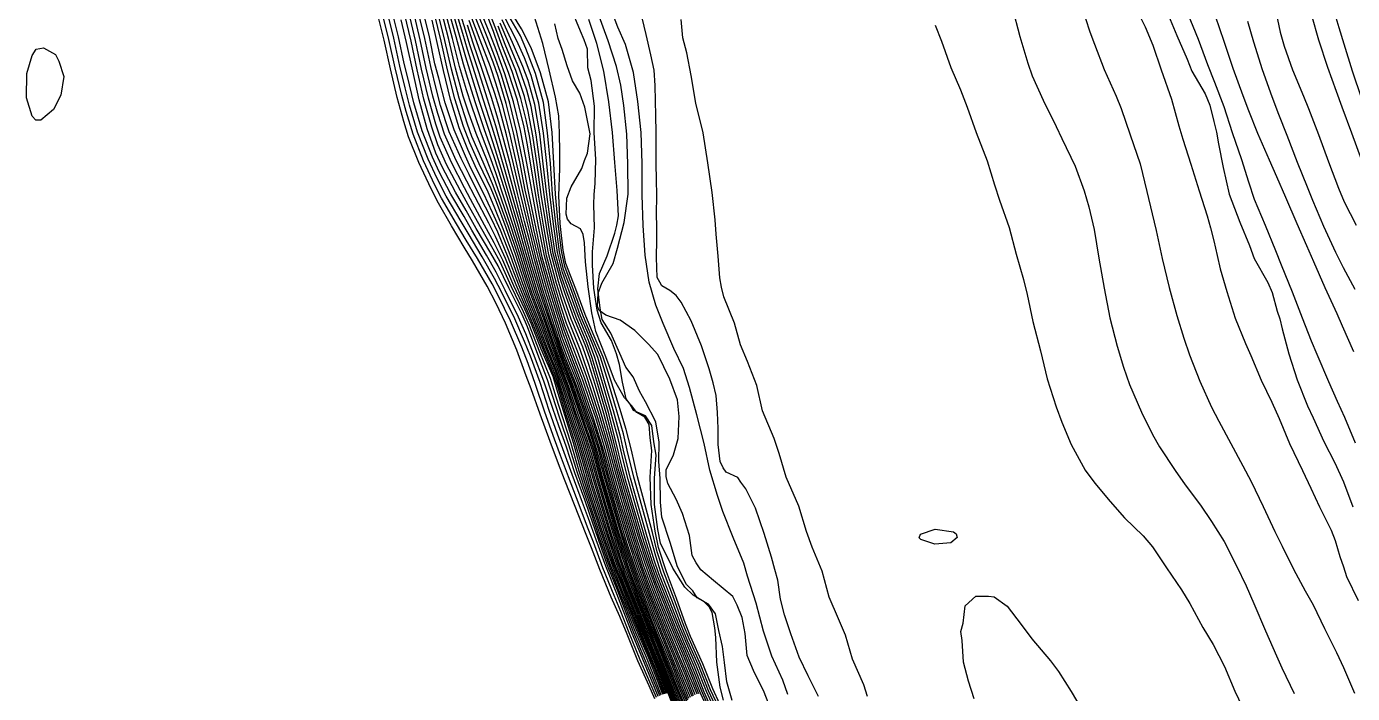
# Model space of a CAD drawing. Header units: feet. Extents: x 333642 to 335017, y 470420 to 471851.
# Drawn here: x 333777 to 333989.6, y 470772.5 to 470879.5 of the extents above; entities that cross this region are included whole.
import ezdxf

# ---------------------------------------------------------------- set-up
doc = ezdxf.new("R2010")
doc.units = ezdxf.units.FT
doc.header["$MEASUREMENT"] = 0
doc.layers.add('Contour', color=7, linetype='CONTINUOUS', true_color=0xffffff)

msp = doc.modelspace()

# ---------------------------------------------------------------- linework, layer by layer
at = {"layer": 'Contour', "color": 18, "linetype": 'Continuous', "true_color": 0x000000}
for points, elevation in [([(333884.498132, 470772.361527), (333882.831294, 470776.499205), (333881.983592, 470778.553469), (333880.251594, 470782.673005), (333878.580336, 470786.861733), (333877.574234, 470789.500915), (333876.276987, 470793.037431), (333874.816069, 470797.465299), (333873.521548, 470801.824647), (333872.626614, 470804.820379), (333871.697348, 470808.145516), (333870.520348, 470812.586966), (333869.207589, 470817.239367), (333867.843097, 470821.595857), (333867.015411, 470824.10845), (333865.742727, 470827.673196), (333863.945827, 470832.198192), (333862.867221, 470835.380748), (333861.984601, 470838.277184), (333860.74805, 470842.851621), (333859.892755, 470847.613062), (333859.105274, 470852.449675), (333858.375826, 470857.186634), (333857.695479, 470861.679129), (333857.137805, 470864.496076), (333856.283476, 470867.938664), (333854.859447, 470872.240209), (333853.205447, 470876.460129), (333852.261493, 470879.103184), (333850.664069, 470883.205051)], -8.5), ([(333877.745474, 470771.62023), (333876.826046, 470773.727478), (333875.027329, 470777.745647), (333873.293563, 470781.978099), (333872.103139, 470784.813876), (333870.747557, 470787.959481), (333868.939462, 470792.354982), (333867.573172, 470795.877752), (333866.601872, 470798.250394), (333864.953896, 470802.470574), (333863.278491, 470806.812656), (333862.310364, 470809.313238), (333860.935145, 470812.906834), (333859.34806, 470817.28035), (333857.916865, 470821.372761), (333857.133296, 470823.461881), (333855.619273, 470827.577113), (333853.78952, 470831.895597), (333852.288433, 470835.066266), (333850.877755, 470837.840367), (333848.516586, 470841.905624), (333847.199612, 470844.076946), (333845.137472, 470847.497891), (333843.043547, 470851.160422), (333841.884324, 470853.423493), (333839.908258, 470857.640214), (333838.268449, 470861.7939), (333837.496995, 470864.254433), (333836.448317, 470868.07647), (333835.355635, 470872.690758), (333834.328458, 470877.267084), (333833.222804, 470881.765329)], -21.5), ([(333878.012088, 470771.827105), (333876.951739, 470774.307659), (333875.41091, 470777.879112), (333873.648156, 470782.201233), (333872.276044, 470785.615612), (333871.228494, 470788.188806), (333869.420192, 470792.654071), (333867.904837, 470796.741545), (333866.964827, 470799.142969), (333865.587984, 470802.747929), (333863.886567, 470807.238125), (333862.614424, 470810.678783), (333861.653543, 470813.290394), (333860.114547, 470817.623381), (333858.632992, 470822.042907), (333857.41351, 470825.41199), (333856.415502, 470828.032709), (333854.60016, 470832.255067), (333852.692332, 470836.21983), (333851.664596, 470838.193341), (333849.298317, 470842.257085), (333847.516072, 470845.207338), (333845.929661, 470847.817685), (333843.528821, 470851.924301), (333842.489103, 470854.018734), (333840.671251, 470857.916095), (333838.981717, 470862.192012), (333837.863009, 470865.838565), (333837.180079, 470868.397102), (333836.10356, 470872.871495), (333835.11076, 470877.414098), (333833.99997, 470881.94802)], -21), ([(333878.260512, 470771.983981), (333877.073485, 470774.880308), (333875.790788, 470778.015418), (333874.011474, 470782.397147), (333872.451788, 470786.389715), (333871.6627, 470788.449862), (333869.859952, 470792.925719), (333868.328903, 470797.147182), (333867.095764, 470800.583671), (333866.147447, 470803.110584), (333864.458575, 470807.614233), (333863.011426, 470811.730523), (333862.140865, 470814.073136), (333860.792765, 470817.889923), (333859.331415, 470822.361788), (333857.793351, 470826.597937), (333856.863403, 470828.973431), (333855.292432, 470832.580545), (333853.216023, 470836.813976), (333852.042191, 470839.063567), (333850.038481, 470842.552679), (333847.802283, 470846.3165), (333846.696162, 470848.191354), (333844.274526, 470852.289489), (333842.845936, 470855.095434), (333841.42235, 470858.20782), (333839.719689, 470862.507482), (333838.404031, 470866.83778), (333837.702406, 470869.626639), (333836.855568, 470873.121979), (333835.874854, 470877.592132), (333834.763808, 470882.137095)], -20.5), ([(333878.515326, 470772.120919), (333877.192679, 470775.42781), (333876.101239, 470778.117773), (333874.282705, 470782.503692), (333872.68728, 470786.531799), (333871.833257, 470788.775838), (333870.160954, 470793.029701), (333868.643151, 470797.326326), (333867.271199, 470801.385974), (333866.494234, 470803.568697), (333864.92632, 470807.891716), (333863.505524, 470812.139718), (333862.335477, 470815.408871), (333861.363259, 470818.176616), (333859.950752, 470822.57313), (333858.307585, 470826.981397), (333857.063909, 470830.175114), (333855.897258, 470832.878689), (333853.765132, 470837.188235), (333852.315202, 470840.083788), (333850.748447, 470842.814872), (333848.397738, 470846.821384), (333847.147851, 470848.985854), (333845.02572, 470852.594024), (333843.16524, 470856.156907), (333842.121511, 470858.523489), (333840.460917, 470862.768547), (333839.122432, 470867.225974), (333838.103839, 470871.46641), (333837.553283, 470873.564601), (333836.623267, 470877.842586), (333835.526678, 470882.339547)], -20), ([(333879.026583, 470772.334449), (333877.471169, 470776.410631), (333876.662789, 470778.415791), (333874.806755, 470782.72091), (333873.160862, 470786.775015), (333872.134583, 470789.366499), (333870.638683, 470793.131761), (333869.135852, 470797.465935), (333867.748383, 470801.643071), (333866.821484, 470804.388002), (333865.631824, 470808.145705), (333864.32379, 470812.565586), (333862.920127, 470816.866802), (333861.904248, 470820.044842), (333860.987758, 470823.002372), (333859.182879, 470827.501814), (333857.627484, 470831.523312), (333856.683012, 470833.715868), (333854.750044, 470837.730919), (333852.932192, 470841.718243), (333851.801301, 470843.786412), (333849.798813, 470847.359328), (333847.82884, 470850.891138), (333846.534133, 470853.208168), (333844.368079, 470857.347641), (333842.967458, 470860.491292), (333841.989984, 470863.338395), (333840.714573, 470867.843297), (333839.643592, 470872.533916), (333838.659287, 470877.137066), (333837.624287, 470881.54808)], -19), ([(333879.234567, 470772.381652), (333877.660277, 470776.488458), (333876.782665, 470778.668378), (333875.020137, 470782.781284), (333873.365848, 470786.863418), (333872.25621, 470789.658009), (333870.875593, 470793.18535), (333869.384658, 470797.530001), (333867.995049, 470801.75593), (333866.987099, 470804.782178), (333865.948773, 470808.248937), (333864.70444, 470812.699075), (333863.285059, 470817.118565), (333862.042124, 470821.28649), (333861.420393, 470823.325286), (333859.540462, 470827.739877), (333857.955358, 470831.735543), (333856.877586, 470834.157844), (333855.1377, 470837.887684), (333853.345908, 470842.016551), (333851.970456, 470844.795975), (333850.458509, 470847.625064), (333848.193589, 470851.766141), (333847.234482, 470853.594722), (333845.121585, 470857.654906), (333843.303209, 470861.737035), (333842.634797, 470863.814227), (333841.454548, 470868.002326), (333840.356124, 470872.644957), (333839.393796, 470877.232284), (333838.310849, 470881.762102)], -18.5), ([(333879.44317, 470772.427863), (333877.851999, 470776.562058), (333876.901779, 470778.922128), (333875.233491, 470782.841296), (333873.57338, 470786.946945), (333872.377957, 470789.95286), (333871.11069, 470793.241636), (333869.634551, 470797.591278), (333868.246405, 470801.859552), (333867.157116, 470805.178718), (333866.248513, 470808.301828), (333864.988319, 470812.734952), (333863.546009, 470817.168003), (333862.270773, 470821.355473), (333861.564201, 470823.573004), (333859.779878, 470827.810662), (333858.192814, 470831.852677), (333857.028644, 470834.571819), (333855.525055, 470838.023959), (333853.805395, 470842.259107), (333852.207036, 470845.818669), (333851.12344, 470847.948676), (333848.922183, 470852.096053), (333847.61626, 470854.692496), (333845.915276, 470857.99703), (333844.035221, 470862.235041), (333842.940913, 470865.527065), (333842.171377, 470868.32293), (333841.077196, 470872.819823), (333840.12076, 470877.367431), (333839.029418, 470881.921118)], -18), ([(333879.652196, 470772.473381), (333878.046111, 470776.631756), (333877.020506, 470779.176283), (333875.446549, 470782.901389), (333873.783161, 470787.026084), (333872.500313, 470790.250255), (333871.343601, 470793.301334), (333869.885134, 470797.650492), (333868.501936, 470801.95482), (333867.332672, 470805.575266), (333866.543252, 470808.364976), (333865.271461, 470812.773588), (333863.807847, 470817.216892), (333862.503773, 470821.419923), (333861.706932, 470823.822203), (333860.019854, 470827.878835), (333858.43478, 470831.960654), (333857.183269, 470834.963914), (333855.882575, 470838.142217), (333854.240182, 470842.447524), (333852.551805, 470846.499424), (333851.533727, 470848.622317), (333849.63912, 470852.376326), (333847.952559, 470855.748214), (333846.683043, 470858.330776), (333844.796387, 470862.596611), (333843.394051, 470866.813943), (333842.735548, 470869.335052), (333841.807407, 470873.063058), (333840.862175, 470877.553941), (333839.77427, 470882.124011)], -17.5), ([(333881.54158, 470768.340777), (333879.861452, 470772.518501), (333878.242394, 470776.697878), (333877.139196, 470779.430148), (333875.659048, 470782.961998), (333873.994903, 470787.101314), (333872.623802, 470790.549323), (333871.57396, 470793.365139), (333870.136022, 470797.708332), (333868.761138, 470802.042584), (333867.514905, 470805.969414), (333866.832158, 470808.440059), (333865.553456, 470812.815841), (333864.070363, 470817.265747), (333862.740784, 470821.480426), (333861.849065, 470824.071978), (333860.260033, 470827.945105), (333858.680762, 470832.060374), (333857.339716, 470835.343752), (333856.206279, 470838.250524), (333854.641159, 470842.597341), (333852.975714, 470846.798899), (333851.736503, 470849.626005), (333850.324839, 470852.636178), (333848.249447, 470856.761852), (333847.409771, 470858.692822), (333845.565986, 470862.891526), (333844.12149, 470867.243802), (333843.129808, 470871.215547), (333842.499083, 470873.483632), (333841.596533, 470877.808967), (333840.522061, 470882.345772)], -17), ([(333881.970453, 470768.454397), (333880.279872, 470772.608699), (333878.640621, 470776.820653), (333877.377744, 470779.934507), (333876.081325, 470783.086458), (333874.423131, 470787.241903), (333872.876488, 470791.148643), (333872.031921, 470793.497509), (333870.628139, 470797.834208), (333869.271882, 470802.223622), (333867.934609, 470806.588064), (333867.251532, 470809.052748), (333866.095489, 470812.946027), (333864.588004, 470817.379378), (333863.214892, 470821.609607), (333862.133065, 470824.569998), (333860.739555, 470828.074414), (333859.182783, 470832.238385), (333857.671089, 470836.108243), (333856.834201, 470838.459925), (333855.429882, 470842.82551), (333853.881798, 470847.204194), (333852.341291, 470851.339203), (333851.480009, 470853.424808), (333849.580445, 470857.46013), (333848.103166, 470860.807699), (333847.086525, 470863.454664), (333845.66856, 470867.878643), (333844.520035, 470872.540354), (333843.475592, 470877.137276), (333842.444159, 470881.532317)], -16), ([(333882.181075, 470768.516799), (333880.48865, 470772.654349), (333878.842145, 470776.877927), (333877.498183, 470780.183881), (333876.290588, 470783.151138), (333874.639063, 470787.308162), (333873.006933, 470791.446785), (333872.259626, 470793.56611), (333870.865698, 470797.903659), (333869.518283, 470802.317432), (333868.180205, 470806.752166), (333867.356299, 470809.687949), (333866.350535, 470813.054144), (333864.841295, 470817.452773), (333863.448353, 470821.686183), (333862.275613, 470824.816839), (333860.978213, 470828.138598), (333859.437857, 470832.318252), (333857.848709, 470836.488535), (333857.140956, 470838.548786), (333855.76256, 470842.905546), (333854.267488, 470847.324461), (333852.745879, 470851.579058), (333851.690267, 470854.235536), (333850.19827, 470857.705507), (333848.409269, 470861.824534), (333847.683276, 470863.831438), (333846.356979, 470867.999763), (333845.153201, 470872.627754), (333844.08897, 470877.240971), (333842.973942, 470881.765433)], -15.5), ([(333882.388793, 470768.583434), (333880.696882, 470772.700747), (333879.045003, 470776.932862), (333877.624255, 470780.429651), (333876.497393, 470783.223177), (333874.853184, 470787.383134), (333873.181105, 470791.648416), (333872.418833, 470793.839253), (333871.097103, 470797.983789), (333869.764113, 470802.406329), (333868.424519, 470806.898163), (333867.463981, 470810.327704), (333866.601769, 470813.18493), (333865.094779, 470817.534246), (333863.684199, 470821.763762), (333862.428944, 470825.057412), (333861.211295, 470828.21489), (333859.685363, 470832.417242), (333858.098985, 470836.675256), (333857.295253, 470839.085072), (333856.080486, 470843.015122), (333854.653354, 470847.442674), (333853.169942, 470851.788821), (333851.96537, 470855.075011), (333850.835769, 470858.005684), (333849.083223, 470862.315146), (333847.922938, 470865.56522), (333847.031519, 470868.318224), (333845.802296, 470872.796623), (333844.692656, 470877.392063), (333843.529927, 470881.952208)], -15), ([(333882.521149, 470768.864951), (333880.907611, 470772.76714), (333879.253005, 470776.99515), (333877.748981, 470780.680172), (333876.701512, 470783.300273), (333875.065957, 470787.461312), (333873.386588, 470791.773945), (333872.531973, 470794.252635), (333871.323048, 470798.074971), (333870.009264, 470802.491932), (333868.66807, 470807.028442), (333867.577151, 470810.963139), (333866.847854, 470813.343463), (333865.347927, 470817.626085), (333863.922253, 470821.843353), (333862.582629, 470825.297728), (333861.44196, 470828.290449), (333859.933584, 470832.507606), (333858.359543, 470836.8271), (333857.443769, 470839.654658), (333856.393078, 470843.136087), (333855.042276, 470847.552553), (333853.608435, 470851.968429), (333852.280625, 470855.849787), (333851.447646, 470858.274513), (333849.774638, 470862.644832), (333848.326263, 470866.835292), (333847.524837, 470869.330128), (333846.443469, 470873.04451), (333845.290057, 470877.573626), (333844.082812, 470882.14703)], -14.5), ([(333882.608761, 470769.280154), (333881.118883, 470772.850408), (333879.464476, 470777.063047), (333877.870435, 470780.936079), (333876.903243, 470783.379182), (333875.278825, 470787.535604), (333873.595683, 470791.886265), (333872.643523, 470794.670577), (333871.54717, 470798.165518), (333870.250469, 470802.568333), (333868.910624, 470807.132009), (333867.722221, 470811.460161), (333867.058393, 470813.584319), (333865.594951, 470817.720841), (333864.157948, 470821.921017), (333862.733008, 470825.539349), (333861.670193, 470828.365537), (333860.182447, 470832.589875), (333858.62582, 470836.957015), (333857.596262, 470840.229386), (333856.705229, 470843.263678), (333855.423696, 470847.659196), (333854.045453, 470852.126628), (333852.6528, 470856.45556), (333851.934539, 470858.744846), (333850.451394, 470862.894364), (333848.997183, 470867.24739), (333847.780121, 470871.154533), (333847.060312, 470873.444403), (333845.868624, 470877.824747), (333844.614717, 470882.386183)], -14), ([(333882.692895, 470769.70059), (333881.328256, 470772.941134), (333879.676786, 470777.131901), (333877.991734, 470781.193313), (333877.102381, 470783.460424), (333875.491473, 470787.60687), (333873.8078, 470791.986992), (333872.754369, 470795.090588), (333871.771507, 470798.246504), (333870.479639, 470802.630472), (333869.14141, 470807.199673), (333867.945447, 470811.569523), (333867.178519, 470813.986438), (333865.825367, 470817.794481), (333864.382115, 470821.985044), (333862.872886, 470825.787567), (333861.895803, 470828.440941), (333860.431477, 470832.665702), (333858.896653, 470837.068452), (333857.75499, 470840.802769), (333857.022703, 470843.39345), (333855.781789, 470847.767883), (333854.457273, 470852.271457), (333853.110961, 470856.698987), (333852.206251, 470859.649154), (333851.064571, 470863.093801), (333849.643396, 470867.468203), (333848.292185, 470871.772698), (333847.417595, 470874.556346), (333846.411993, 470878.087113), (333845.132944, 470882.592846)], -13.5), ([(333882.774553, 470770.123893), (333881.535272, 470773.040506), (333879.889661, 470777.202395), (333878.11322, 470781.451212), (333877.298735, 470783.544474), (333875.703613, 470787.675895), (333874.0224, 470792.077609), (333872.865405, 470795.510153), (333871.991658, 470798.337776), (333870.708003, 470802.695065), (333869.373829, 470807.263297), (333868.173997, 470811.666011), (333867.296342, 470814.391272), (333866.054152, 470817.874547), (333864.607191, 470822.049747), (333863.012492, 470826.037195), (333862.118629, 470828.517334), (333860.680262, 470832.736514), (333859.171027, 470837.164422), (333857.922159, 470841.368223), (333857.329881, 470843.547705), (333856.136185, 470847.878598), (333854.874279, 470852.39567), (333853.591323, 470856.888692), (333852.504694, 470860.557383), (333851.65544, 470863.311169), (333850.288157, 470867.643258), (333848.891425, 470872.043367), (333847.689976, 470875.802614), (333846.940886, 470878.367906), (333845.631281, 470882.8079)], -13), ([(333882.860244, 470770.54807), (333881.746026, 470773.159603), (333880.110487, 470777.294491), (333878.286208, 470781.65427), (333877.43861, 470783.832154), (333875.922474, 470787.763312), (333874.245099, 470792.169788), (333872.974544, 470795.934261), (333872.207055, 470798.44079), (333870.935189, 470802.763041), (333869.607495, 470807.323811), (333868.407215, 470811.751197), (333867.412853, 470814.796431), (333866.280838, 470817.962113), (333864.832888, 470822.115732), (333863.152182, 470826.287566), (333862.341515, 470828.579447), (333860.93141, 470832.821041), (333859.448139, 470837.281536), (333858.184667, 470841.688617), (333857.494364, 470844.299009), (333856.482949, 470848.041841), (333855.295698, 470852.527285), (333854.083124, 470857.065742), (333852.8399, 470861.454294), (333852.227212, 470863.559201), (333850.924457, 470867.797989), (333849.506046, 470872.217874), (333848.08075, 470876.541607), (333847.368172, 470878.913971), (333846.119846, 470883.018655)], -12.5), ([(333883.207258, 470771.68789), (333882.308618, 470773.822872), (333880.80093, 470777.629053), (333878.962107, 470782.060158), (333877.727627, 470785.198941), (333876.606379, 470788.139032), (333874.966475, 470792.496921), (333873.498378, 470796.855646), (333872.664123, 470799.640925), (333871.629308, 470803.070628), (333870.334129, 470807.532103), (333869.123749, 470811.995409), (333867.825316, 470816.013635), (333867.010546, 470818.332243), (333865.603691, 470822.425399), (333863.878692, 470826.860923), (333862.899442, 470829.615655), (333861.764782, 470833.145599), (333860.359277, 470837.603112), (333859.078095, 470842.242899), (333858.032844, 470846.660948), (333857.436911, 470849.208524), (333856.567544, 470853.018586), (333855.587995, 470857.620108), (333854.517984, 470862.301936), (333853.334901, 470866.904023), (333852.274565, 470870.411515), (333851.377831, 470873.018632), (333849.759583, 470877.273305), (333848.25579, 470881.269943)], -11), ([(333883.445033, 470771.853613), (333882.397487, 470774.389457), (333881.044031, 470777.770074), (333879.205221, 470782.187647), (333877.826653, 470785.669997), (333876.833303, 470788.287074), (333875.216238, 470792.608537), (333873.740134, 470797.016614), (333872.761001, 470800.301141), (333871.860379, 470803.226758), (333870.582781, 470807.620068), (333869.366966, 470812.079138), (333867.984632, 470816.415492), (333867.262311, 470818.485261), (333865.885197, 470822.547164), (333864.207573, 470826.971719), (333863.04435, 470830.185131), (333862.05521, 470833.274012), (333860.681068, 470837.715743), (333859.384652, 470842.38284), (333858.359661, 470846.910035), (333857.62288, 470850.310462), (333856.976816, 470853.236513), (333856.082956, 470857.754778), (333855.073332, 470862.43433), (333853.910747, 470867.110553), (333852.612755, 470871.469325), (333851.817516, 470873.750772), (333850.324714, 470877.552607), (333848.610036, 470881.879389)], -10.5), ([(333883.694186, 470772.001241), (333882.485298, 470774.95935), (333881.284146, 470777.923546), (333879.450982, 470782.3109), (333877.923278, 470786.144493), (333877.055249, 470788.444645), (333875.464946, 470792.716132), (333873.985951, 470797.15467), (333872.856841, 470800.957939), (333872.098388, 470803.399398), (333870.852437, 470807.746919), (333869.639747, 470812.218414), (333868.260754, 470816.683452), (333867.3824, 470819.264986), (333866.194624, 470822.739032), (333864.563506, 470827.100819), (333863.186052, 470830.781967), (333862.336247, 470833.423355), (333860.998659, 470837.827526), (333859.692673, 470842.496916), (333858.698406, 470847.093631), (333857.828622, 470851.40256), (333857.364759, 470853.530787), (333856.573838, 470857.88525), (333855.608195, 470862.529843), (333854.479316, 470867.208517), (333853.135213, 470871.697969), (333852.055832, 470874.763401), (333850.861532, 470877.810013), (333849.076498, 470882.20767)], -10), ([(333883.9568, 470772.137372), (333882.573506, 470775.5319), (333881.52189, 470778.09303), (333879.701206, 470782.432612), (333878.03753, 470786.582928), (333877.266107, 470788.639866), (333875.717055, 470792.822021), (333874.240376, 470797.272871), (333872.985522, 470801.513712), (333872.316878, 470803.670059), (333871.125838, 470807.881889), (333869.92064, 470812.348247), (333868.56345, 470816.885386), (333867.487359, 470820.140524), (333866.503994, 470822.969837), (333864.927788, 470827.232716), (333863.316752, 470831.389097), (333862.606414, 470833.597091), (333861.317891, 470837.907616), (333860.043186, 470842.666952), (333859.092823, 470847.372827), (333858.233693, 470852.052623), (333857.505802, 470856.098584), (333857.081145, 470858.423367), (333856.185559, 470862.806333), (333855.089406, 470867.408165), (333853.681611, 470871.870462), (333852.300902, 470875.752689), (333851.385591, 470878.107241), (333849.553066, 470882.506973)], -9.5), ([(333884.222592, 470772.259733), (333882.668187, 470776.099171), (333881.767056, 470778.283556), (333879.972924, 470782.55595), (333878.303919, 470786.730538), (333877.422554, 470789.066252), (333875.998497, 470792.927505), (333874.527505, 470797.372807), (333873.25014, 470801.681182), (333872.474528, 470804.240869), (333871.411746, 470808.016494), (333870.212936, 470812.462627), (333868.871584, 470817.063488), (333867.603002, 470820.999593), (333866.823044, 470823.266236), (333865.317728, 470827.418292), (333863.575142, 470831.857052), (333862.768582, 470834.30117), (333861.650893, 470838.05096), (333860.393135, 470842.746598), (333859.490155, 470847.539565), (333858.673547, 470852.345347), (333857.912412, 470856.964761), (333857.294309, 470860.76581), (333856.765242, 470863.312348), (333855.707562, 470867.677828), (333854.277777, 470872.08301), (333852.668567, 470876.351332), (333851.900398, 470878.668949), (333850.161244, 470883.05011)], -9), ([(333887.462309, 470768.662718), (333885.665427, 470772.689074), (333884.021321, 470776.861732), (333882.664762, 470780.065057), (333881.397651, 470783.08529), (333879.750182, 470787.255056), (333878.140292, 470791.29587), (333877.374418, 470793.538081), (333876.031548, 470797.860141), (333874.73249, 470802.329694), (333873.470209, 470806.829166), (333872.639369, 470809.97195), (333871.901761, 470813.165572), (333870.688178, 470817.682949), (333869.381239, 470822.160577), (333868.139313, 470826.365721), (333867.099645, 470829.117486), (333865.477728, 470832.960136), (333863.999899, 470837.028547), (333862.923618, 470840.012628), (333862.116675, 470843.24951), (333861.472777, 470847.788836), (333860.90052, 470852.566749), (333860.416392, 470857.480364), (333859.894505, 470862.36941), (333859.158133, 470867.168438), (333857.9092, 470871.642135), (333856.846935, 470874.436785), (333855.586778, 470877.292594), (333853.609945, 470881.141653)], -6.5), ([(333887.65214, 470769.189961), (333886.010596, 470772.805129), (333884.367971, 470776.95305), (333882.844449, 470780.451454), (333881.694817, 470783.206927), (333880.072795, 470787.354957), (333878.364675, 470791.656605), (333877.645055, 470793.853106), (333876.397002, 470797.998184), (333875.113486, 470802.467855), (333873.858262, 470807.042726), (333872.753034, 470811.226029), (333872.275112, 470813.498802), (333871.089026, 470817.844888), (333869.793151, 470822.254775), (333868.574444, 470826.382712), (333867.355654, 470829.475763), (333865.84687, 470833.067319), (333864.360563, 470837.137245), (333863.109713, 470840.504109), (333862.441197, 470843.357847), (333861.855418, 470847.834573), (333861.354065, 470852.584171), (333860.99036, 470857.485645), (333860.539107, 470862.443348), (333859.867762, 470867.312364), (333858.58451, 470871.933992), (333857.053095, 470875.963693), (333856.181228, 470877.995071), (333853.943062, 470881.833912)], -6), ([(333887.827769, 470769.725116), (333886.35049, 470772.932735), (333884.716496, 470777.043888), (333883.048633, 470780.844585), (333882.025662, 470783.350271), (333880.45007, 470787.479485), (333878.775453, 470791.808733), (333877.890079, 470794.537115), (333876.875911, 470798.1491), (333875.629612, 470802.589177), (333874.393637, 470807.162379), (333873.304587, 470811.501555), (333872.736878, 470814.14635), (333871.614731, 470818.002313), (333870.293461, 470822.344574), (333869.015066, 470826.417607), (333867.607146, 470829.830558), (333866.211567, 470833.175672), (333864.723738, 470837.236697), (333863.292832, 470840.994935), (333862.755985, 470843.481143), (333862.231796, 470847.886533), (333861.80308, 470852.603736), (333861.564576, 470857.490279), (333861.28772, 470862.465651), (333860.667916, 470867.38243), (333859.403409, 470872.059588), (333857.914406, 470876.062415), (333856.386851, 470879.122953), (333854.296937, 470882.483379)], -5.5), ([(333887.993212, 470770.262218), (333886.683723, 470773.074168), (333885.06572, 470777.136274), (333883.253257, 470781.238708), (333882.352312, 470783.495274), (333880.828761, 470787.592824), (333879.196341, 470791.923), (333878.11923, 470795.229231), (333877.354374, 470798.313416), (333876.167682, 470802.702172), (333874.970199, 470807.244223), (333873.979453, 470811.518811), (333873.166483, 470814.855858), (333872.143707, 470818.183272), (333870.803153, 470822.443633), (333869.459148, 470826.459731), (333867.856166, 470830.179835), (333866.571035, 470833.286326), (333865.088031, 470837.329405), (333863.474995, 470841.480088), (333863.059691, 470843.621754), (333862.566501, 470847.861387), (333862.367687, 470852.319056), (333862.485992, 470856.676622), (333862.50318, 470859.317831), (333862.478792, 470862.378464), (333862.335814, 470865.138233), (333861.835378, 470868.161986), (333860.803988, 470872.553738), (333859.758129, 470876.733396), (333858.440615, 470881.031536)], -5), ([(333888.715193, 470771.40144), (333888.201019, 470773.494403), (333887.684621, 470777.501272), (333887.494542, 470781.485925), (333887.367685, 470783.017806), (333886.94626, 470785.452227), (333886.421369, 470786.380865), (333885.661853, 470787.173771), (333883.864048, 470788.241499), (333882.565431, 470789.557162), (333880.633057, 470792.572747), (333878.619715, 470796.624831), (333878.207829, 470798.787717), (333877.681269, 470802.798663), (333877.665015, 470807.001193), (333877.924626, 470810.72217), (333877.572342, 470812.841561), (333877.254079, 470815.467313), (333876.213256, 470817.034523), (333874.342585, 470817.8736), (333873.754591, 470818.950418), (333873.148157, 470819.777026), (333872.561816, 470822.427812), (333872.089456, 470825.26101), (333871.605422, 470826.980433), (333870.797691, 470829.12526), (333869.155592, 470831.957677), (333868.499981, 470833.996565), (333867.946791, 470837.489873), (333867.753174, 470841.175823), (333867.718643, 470843.333133), (333868.043135, 470847.19193), (333867.941768, 470850.937935), (333867.999453, 470852.54043), (333868.173685, 470854.303562), (333868.282611, 470858.219729), (333867.999754, 470862.405932), (333868.043493, 470866.71061), (333867.54855, 470870.816859), (333867.007494, 470872.835343), (333866.951835, 470875.845373), (333866.408367, 470877.319763), (333865.815984, 470878.749157), (333864.286198, 470882.472354)], -4), ([(333896.566129, 470769.410137), (333895.281561, 470772.673746), (333893.572908, 470776.200716), (333892.516664, 470778.582012), (333892.233949, 470782.132676), (333891.713814, 470784.667632), (333890.916906, 470786.645624), (333890.245213, 470788.060165), (333887.112513, 470790.625286), (333885.12093, 470792.303977), (333884.371049, 470793.45095), (333883.702454, 470794.626135), (333883.281143, 470797.841112), (333882.147495, 470801.338786), (333881.129871, 470803.673123), (333879.834884, 470806.145838), (333879.545453, 470807.274683), (333879.558431, 470808.367706), (333880.713461, 470810.75439), (333881.469713, 470813.375015), (333881.614293, 470816.923971), (333881.366956, 470819.619212), (333880.164441, 470822.898771), (333878.240478, 470826.872272), (333876.741354, 470828.527229), (333874.552644, 470830.740762), (333872.189144, 470832.363672), (333869.880137, 470833.171134), (333868.818999, 470833.943647), (333868.520382, 470834.573649), (333868.639798, 470836.680074), (333869.232408, 470838.29775), (333871.03748, 470841.463298), (333871.73526, 470843.947752), (333872.819298, 470848.03066), (333873.454243, 470852.587765), (333873.416121, 470857.445777), (333873.256008, 470862.216401), (333872.791398, 470866.823655), (333872.274601, 470870.055268), (333871.615084, 470873.060042), (333870.242278, 470877.201712), (333868.677591, 470881.545052)], -3), ([(333899.069987, 470772.35086), (333898.248163, 470774.635505), (333896.480161, 470778.44902), (333895.150535, 470782.500956), (333893.952529, 470786.954274), (333892.610535, 470791.331505), (333892.008412, 470793.417078), (333890.269249, 470797.488222), (333888.644885, 470801.691833), (333887.802264, 470804.226176), (333886.555401, 470808.310319), (333885.637938, 470812.583722), (333884.46691, 470817.160525), (333883.316859, 470821.550173), (333882.346321, 470824.610597), (333880.780537, 470827.818167), (333879.095173, 470831.859566), (333877.89721, 470834.795278), (333876.821937, 470838.480596), (333876.190469, 470842.791965), (333875.871353, 470847.547143), (333875.684414, 470852.493493), (333875.721757, 470857.494474), (333875.550139, 470862.464248), (333875.003696, 470867.437492), (333874.327856, 470872.075736), (333873.016594, 470876.599383), (333871.785029, 470879.357984), (333870.661423, 470882.322852)], -2.5), ([(333903.979685, 470771.984949), (333902.33443, 470775.333488), (333900.869183, 470778.290608), (333899.529285, 470782.053278), (333898.520226, 470785.116199), (333897.894823, 470787.634174), (333897.4429, 470790.673013), (333896.950069, 470792.355671), (333896.457356, 470794.346659), (333895.248729, 470798.168044), (333893.855602, 470802.224162), (333892.294977, 470805.319768), (333891.523767, 470806.362218), (333891.034146, 470807.11146), (333889.153172, 470808.012645), (333888.664169, 470808.683111), (333888.192268, 470809.674693), (333887.887909, 470812.438807), (333887.862371, 470815.013313), (333887.800112, 470817.534956), (333887.565567, 470820.282877), (333887.076957, 470822.302161), (333886.45239, 470824.578207), (333885.213452, 470828.270622), (333883.570518, 470832.266836), (333881.946043, 470835.270944), (333881.160243, 470836.333881), (333880.121177, 470837.107382), (333878.863989, 470837.902196), (333878.543478, 470838.447207), (333878.120406, 470839.22423), (333878.005011, 470842.425188), (333878.080498, 470845.270136), (333878.045422, 470847.394064), (333877.982937, 470849.363186), (333878.056176, 470852.368441), (333878.027216, 470854.940979), (333877.960282, 470857.444094), (333877.939926, 470859.813591), (333877.923724, 470862.498485), (333877.875208, 470865.185966), (333877.860866, 470867.54785), (333877.767005, 470870.04223), (333877.622201, 470872.48082), (333877.069197, 470874.938225), (333876.345387, 470878.220051), (333875.376672, 470882.189511)], -2), ([(333935.033673, 470882.564296), (333936.250396, 470877.901625), (333937.544938, 470873.617554), (333938.223877, 470871.593834), (333939.987259, 470867.689517), (333942.051871, 470863.427991), (333942.956047, 470861.504565), (333945.120269, 470857.099708), (333946.532832, 470853.113025), (333947.274635, 470850.560711), (333948.165542, 470846.903279), (333948.886999, 470842.322083), (333949.778627, 470837.529953), (333950.685902, 470832.771918), (333951.840665, 470828.195403), (333952.875474, 470824.819239), (333953.817787, 470822.027972), (333955.754442, 470817.623049), (333957.484679, 470814.017428), (333958.619377, 470812.0624), (333961.120659, 470808.264224), (333962.764102, 470805.963988), (333965.183142, 470802.681936), (333966.963135, 470800.100687), (333968.990355, 470796.859308), (333970.994989, 470792.949687), (333972.503737, 470789.757115), (333973.721989, 470786.912536), (333975.618307, 470782.53809), (333977.361346, 470778.5351), (333978.257313, 470776.582789), (333980.197718, 470772.483111)], -2), ([(333946.070054, 470882.913975), (333947.459193, 470878.620644), (333948.212786, 470876.640376), (333949.775605, 470872.574163), (333951.687379, 470868.320048), (333952.462892, 470866.303871), (333953.950668, 470862.099499), (333955.504083, 470857.44087), (333956.596245, 470853.019596), (333957.435374, 470849.445473), (333958.082407, 470846.732578), (333959.047341, 470842.250608), (333960.180837, 470837.633319), (333961.403771, 470833.132569), (333962.534196, 470829.502103), (333963.438914, 470826.836626), (333965.072082, 470822.591092), (333966.949097, 470818.440179), (333968.135313, 470816.193051), (333970.084602, 470812.585338), (333972.008219, 470809.021972), (333973.304362, 470806.509163), (333975.235853, 470802.467455), (333977.096432, 470798.449203), (333978.29878, 470796.108419), (333980.124814, 470792.436448), (333981.977141, 470788.978078), (333983.278263, 470786.697705), (333985.096711, 470782.886054), (333986.999225, 470779.083702), (333988.131209, 470776.632305), (333989.881968, 470772.528517)], -2.5), ([(333954.627233, 470882.825088), (333956.339588, 470879.407166), (333957.571331, 470876.47108), (333958.90333, 470872.506153), (333960.54488, 470867.844076), (333961.722988, 470863.530956), (333962.353491, 470861.402474), (333963.661215, 470857.395213), (333964.99002, 470853.134028), (333966.281537, 470849.094555), (333966.780074, 470847.185341), (333967.322581, 470845.11517), (333967.848533, 470842.729848), (333968.353529, 470840.631197), (333969.410558, 470836.97091), (333970.75759, 470832.688605), (333972.405859, 470828.604438), (333973.280197, 470826.688439), (333974.914109, 470822.77047), (333976.639569, 470819.20091), (333977.820482, 470816.592245), (333979.452672, 470812.585771), (333981.542388, 470808.255523), (333982.907842, 470805.447147), (333984.273751, 470802.419518), (333986.153424, 470798.670449), (333986.791563, 470797.017927), (333987.522521, 470794.435902), (333988.107943, 470792.781268), (333988.593401, 470791.262177), (333990.448172, 470787.415244)], -3), ([(333959.539252, 470882.510697), (333961.40219, 470878.028654), (333963.078063, 470874.266022), (333963.804763, 470872.289866), (333965.936348, 470868.654666), (333966.678864, 470866.84977), (333967.335755, 470864.216955), (333967.762428, 470862.545428), (333968.090146, 470860.663743), (333968.812656, 470856.853391), (333969.813689, 470852.562612), (333971.479993, 470848.099372), (333973.066494, 470844.347279), (333973.806633, 470842.248299), (333975.987818, 470838.424629), (333976.689279, 470836.792959), (333977.481927, 470833.82534), (333977.932146, 470832.572772), (333978.300236, 470831.00148), (333979.368712, 470826.994226), (333980.674362, 470822.80902), (333982.332617, 470818.634635), (333983.257086, 470816.720302), (333984.946908, 470812.912011), (333986.749187, 470809.483926), (333988.117733, 470806.459982), (333989.606184, 470802.437196)], -3.5), ([(333963.127682, 470881.629577), (333964.807432, 470877.46872), (333966.330825, 470873.401035), (333967.457535, 470870.528954), (333968.94563, 470866.663251), (333970.274102, 470862.475349), (333971.754608, 470858.124117), (333972.91544, 470854.575691), (333973.778027, 470851.806078), (333975.540315, 470847.587263), (333977.215623, 470843.525043), (333978.10948, 470841.266395), (333979.901718, 470836.940837), (333981.503893, 470832.770744), (333982.945766, 470829.036051), (333983.827035, 470826.936293), (333985.72464, 470822.554239), (333987.094185, 470819.367022), (333988.261761, 470816.824496), (333989.986104, 470812.696978)], -4), ([(333967.524603, 470881.196506), (333968.921737, 470877.143757), (333970.375379, 470872.788581), (333971.969163, 470868.389559), (333972.874223, 470866.024492), (333974.331898, 470862.359191), (333976.190478, 470858.103827), (333977.354158, 470855.436585), (333978.796941, 470852.129421), (333980.636828, 470847.893148), (333982.207631, 470844.370557), (333983.310614, 470841.809174), (333985.145116, 470837.639599), (333987.031785, 470833.449195), (333987.893576, 470831.470979), (333989.726928, 470827.346776)], -4.5), ([(333977.074986, 470882.884703), (333977.99072, 470878.583681), (333978.583438, 470876.346048), (333979.929431, 470872.521088), (333981.724543, 470868.289014), (333982.514172, 470866.323769), (333984.12457, 470862.134686), (333985.737893, 470857.754872), (333987.326572, 470853.552481), (333988.236358, 470851.367262), (333990.147842, 470847.627365)], -5.5), ([(333982.971457, 470881.309722), (333984.099738, 470877.330712), (333985.570944, 470872.933261), (333986.964736, 470869.134363), (333987.87028, 470866.617454), (333989.391033, 470862.399809), (333991.007585, 470858.033253)], -6), ([(333986.265434, 470883.064307), (333987.380176, 470879.299952), (333988.146176, 470876.675148), (333989.530017, 470872.368204), (333991.022204, 470867.936385)], -6.5), ([(333878.775379, 470772.240797), (333877.321029, 470775.973771), (333876.404978, 470778.242765), (333874.551328, 470782.615039), (333872.927136, 470786.657646), (333871.98836, 470789.070794), (333870.400341, 470793.080133), (333868.888544, 470797.398315), (333867.506925, 470801.520066), (333866.659144, 470803.998484), (333865.306956, 470808.033451), (333863.946072, 470812.391061), (333862.574879, 470816.51585), (333861.800916, 470818.783688), (333860.547401, 470822.798841), (333858.823963, 470827.308999), (333857.299173, 470831.314639), (333856.472964, 470833.261887), (333854.329198, 470837.543088), (333852.606058, 470841.106314), (333851.437615, 470843.103573), (333849.110314, 470847.103043), (333847.493557, 470849.939237), (333845.782549, 470852.889426), (333843.634216, 470856.9724), (333842.65469, 470859.188646), (333841.267897, 470863.087223), (333839.953487, 470867.702594), (333838.919454, 470872.382515), (333837.936163, 470876.917365), (333837.0845, 470880.528529)], -19.5), ([(333881.757199, 470768.395849), (333880.070741, 470772.563512), (333878.440635, 470776.760739), (333877.258175, 470779.683084), (333875.870727, 470783.023549), (333874.208319, 470787.173102), (333872.748992, 470790.849125), (333871.801408, 470793.433729), (333870.386839, 470797.765458), (333869.023511, 470802.123668), (333867.704945, 470806.35872), (333867.114275, 470808.528979), (333865.833832, 470812.862617), (333864.333299, 470817.315059), (333862.981504, 470821.537311), (333861.990991, 470824.321491), (333860.50005, 470828.010102), (333858.930259, 470832.152682), (333857.501888, 470835.725884), (333856.523039, 470838.359351), (333855.047344, 470842.723961), (333853.437499, 470847.03248), (333851.998087, 470850.620082), (333850.994382, 470852.926976), (333848.915211, 470857.153813), (333847.787399, 470859.734905), (333846.395359, 470863.243646), (333844.95697, 470867.761453), (333843.862768, 470872.407355), (333842.853885, 470876.912564), (333842.025452, 470880.500006)], -16.5), ([(333882.94946, 470770.973061), (333881.958432, 470773.29611), (333880.337718, 470777.401396), (333878.505104, 470781.799965), (333877.531992, 470784.288289), (333876.145813, 470787.871389), (333874.474655, 470792.265009), (333873.081706, 470796.363335), (333872.417046, 470798.557222), (333871.160811, 470802.83536), (333869.842028, 470807.382138), (333868.644529, 470811.826456), (333867.528999, 470815.19966), (333866.504919, 470818.058354), (333865.0589, 470822.183658), (333863.292346, 470826.537932), (333862.561331, 470828.642049), (333861.180918, 470832.901683), (333859.726371, 470837.383134), (333858.478789, 470841.898569), (333857.631621, 470845.207719), (333856.847086, 470848.221569), (333855.722447, 470852.701393), (333854.586291, 470857.292978), (333853.381432, 470861.85141), (333852.466827, 470865.108421), (333851.547222, 470868.096348), (333850.137862, 470872.405492), (333848.624124, 470876.782309), (333847.688308, 470879.674166)], -12), ([(333883.038538, 470771.396614), (333882.166378, 470773.442997), (333880.564507, 470777.507612), (333878.728204, 470781.93187), (333877.627872, 470784.740079), (333876.375024, 470787.998266), (333874.716445, 470792.377983), (333873.261973, 470796.666414), (333872.563648, 470798.986998), (333871.393583, 470802.936663), (333870.085131, 470807.451089), (333868.883296, 470811.908288), (333867.670402, 470815.606585), (333866.753892, 470818.187135), (333865.322725, 470822.298311), (333863.556112, 470826.72535), (333862.743564, 470829.051631), (333861.467083, 470833.020523), (333860.03583, 470837.489112), (333858.77599, 470842.077836), (333857.780399, 470846.113717), (333857.196271, 470848.451835), (333856.143627, 470852.864206), (333855.092288, 470857.464875), (333853.950434, 470862.106525), (333852.773545, 470866.507123), (333852.082471, 470868.718603), (333850.769134, 470872.648134), (333849.187004, 470877.014661), (333847.985626, 470880.443498)], -11.5), ([(333884.788491, 470772.442085), (333883.120431, 470776.601863), (333882.156076, 470778.93264), (333880.541257, 470782.773166), (333878.868148, 470786.973251), (333877.720235, 470789.944976), (333876.551828, 470793.153548), (333875.105174, 470797.552755), (333873.798433, 470801.947959), (333872.77522, 470805.401948), (333871.980666, 470808.276911), (333870.838927, 470812.716059), (333869.567491, 470817.39795), (333868.204683, 470821.879316), (333867.105063, 470825.403649), (333866.180933, 470828.017333), (333864.340914, 470832.526825), (333862.959424, 470836.498079), (333862.301164, 470838.578347), (333861.096292, 470842.988035), (333860.293593, 470847.67609), (333859.537014, 470852.505522), (333858.850194, 470857.304438), (333858.192531, 470861.935069), (333857.444833, 470865.853722), (333856.829547, 470868.255068), (333855.431707, 470872.410492), (333853.757853, 470876.585026), (333852.608717, 470879.543417)], -8), ([(333886.961627, 470768.366428), (333885.07954, 470772.522403), (333883.415207, 470776.695343), (333882.326283, 470779.312189), (333880.829282, 470782.874422), (333879.159719, 470787.07464), (333877.862417, 470790.394124), (333876.82235, 470793.277514), (333875.393987, 470797.637399), (333874.079585, 470802.054652), (333872.922459, 470805.978889), (333872.255414, 470808.429991), (333871.160797, 470812.827997), (333869.925738, 470817.503301), (333868.582886, 470822.039367), (333867.297417, 470826.307623), (333866.563896, 470828.400809), (333864.729853, 470832.743997), (333863.292547, 470836.772097), (333862.535132, 470839.045642), (333861.443, 470843.069852), (333860.69123, 470847.712072), (333859.981686, 470852.536205), (333859.347585, 470857.393376), (333858.728737, 470862.122787), (333857.905239, 470866.657963), (333857.195415, 470869.29478), (333856.018128, 470872.658374), (333854.337962, 470876.736088), (333852.950033, 470880.014384)], -7.5), ([(333887.216872, 470768.494496), (333885.370602, 470772.603664), (333883.71476, 470776.781087), (333882.495503, 470779.689983), (333881.11497, 470782.978054), (333879.454047, 470787.167934), (333878.001994, 470790.845479), (333877.090636, 470793.409093), (333875.688144, 470797.727594), (333874.371957, 470802.160082), (333873.094088, 470806.524724), (333872.507841, 470808.721302), (333871.506458, 470812.92641), (333870.282831, 470817.559357), (333868.97389, 470822.076768), (333867.712936, 470826.341446), (333866.836684, 470828.758183), (333865.105042, 470832.852845), (333863.643311, 470836.907847), (333862.732667, 470839.525079), (333861.783599, 470843.154097), (333861.084516, 470847.748289), (333860.442915, 470852.550914), (333859.862475, 470857.45852), (333859.293663, 470862.257122), (333858.501746, 470866.945334), (333857.431032, 470870.805037), (333856.602514, 470873.03823), (333854.939273, 470876.938597), (333853.276953, 470880.536885)], -7), ([(333888.152289, 470770.795521), (333887.008888, 470773.231832), (333885.414417, 470777.232374), (333883.459729, 470781.630547), (333882.673954, 470783.643696), (333881.207219, 470787.698632), (333879.623098, 470792.009826), (333878.338051, 470795.916981), (333877.81319, 470798.5026), (333877.138577, 470802.778659), (333877.008357, 470807.171045), (333877.272185, 470811.487968), (333877.013488, 470813.522413), (333876.831503, 470815.613986), (333876.130775, 470816.815606), (333874.873477, 470817.555432), (333873.995237, 470818.689173), (333872.858811, 470819.931375), (333871.269177, 470822.763544), (333869.904765, 470826.507989), (333868.300528, 470830.569313), (333867.657658, 470833.558813), (333867.054745, 470837.705733), (333866.643542, 470841.752568), (333866.485205, 470844.764961), (333866.22485, 470846.134647), (333865.8113, 470847.011995), (333864.32258, 470847.817692), (333863.752266, 470848.581236), (333863.539138, 470849.386563), (333863.610695, 470851.920415), (333864.329141, 470853.768823), (333866.018111, 470856.695594), (333866.473463, 470857.967676), (333866.958618, 470859.157153), (333867.363404, 470862.23793), (333866.977475, 470864.139004), (333866.494954, 470866.555274), (333865.713062, 470868.805834), (333864.559462, 470870.784844), (333863.6765, 470873.195403), (333862.865762, 470875.787562), (333862.245594, 470877.550575), (333861.700961, 470879.906816)], -4.5), ([(333890.131119, 470771.384343), (333889.255306, 470774.338017), (333888.884313, 470777.432134), (333888.588641, 470780.019772), (333887.991925, 470782.61535), (333887.457968, 470785.247268), (333886.316919, 470786.807126), (333884.515321, 470787.838946), (333883.838172, 470788.938802), (333882.832283, 470789.972188), (333881.391427, 470792.782011), (333880.215461, 470796.696446), (333878.838753, 470800.748713), (333878.650396, 470803.19936), (333878.607286, 470806.964817), (333878.3933, 470809.683214), (333878.429125, 470812.785023), (333877.884469, 470816.051637), (333876.243356, 470819.283153), (333875.302935, 470820.995308), (333874.241202, 470823.298167), (333873.070283, 470824.842392), (333872.099924, 470827.020584), (333870.705067, 470830.281142), (333869.268398, 470832.480204), (333868.983021, 470834.319843), (333868.6138, 470837.378025), (333868.858802, 470839.844644), (333870.103963, 470842.715271), (333871.325218, 470846.309973), (333871.626018, 470847.627429), (333871.890355, 470849.109445), (333871.707226, 470853.196431), (333871.341847, 470857.646428), (333870.96782, 470862.483292), (333870.383127, 470867.390167), (333869.548625, 470872.314917), (333868.41836, 470876.739814), (333867.156335, 470880.617363)], -3.5), ([(333911.826875, 470771.986311), (333911.244019, 470773.853859), (333909.416684, 470778.005107), (333908.298573, 470781.837848), (333907.165911, 470784.473917), (333905.681576, 470787.963225), (333904.580909, 470792.088609), (333902.967372, 470795.936944), (333902.036887, 470798.468576), (333900.821981, 470802.512333), (333898.779459, 470807.180615), (333897.648953, 470810.963106), (333896.877143, 470813.388188), (333894.995217, 470817.819046), (333894.104065, 470821.884914), (333892.604809, 470825.717475), (333891.469542, 470828.391205), (333890.506108, 470831.8845), (333888.800281, 470836.117415), (333888.413537, 470837.654425), (333888.179974, 470839.142523), (333887.904708, 470842.640059), (333887.571349, 470846.153787), (333887.415239, 470848.457674), (333886.93768, 470852.873029), (333886.220961, 470857.604274), (333885.482543, 470862.432415), (333884.333357, 470867.195229), (333883.585188, 470871.625293), (333882.863973, 470875.24384), (333882.245877, 470877.686889), (333881.935179, 470880.595063)], -1.5), ([(333922.686292, 470879.720591), (333923.657769, 470877.106508), (333925.159054, 470872.915406), (333926.723843, 470869.319309), (333927.818084, 470866.536141), (333929.229962, 470862.490146), (333931.009801, 470857.926774), (333932.203349, 470854.10874), (333932.979583, 470851.597441), (333934.514557, 470847.258997), (333935.633187, 470842.944956), (333936.830969, 470838.90034), (333937.407145, 470836.504454), (333938.315641, 470832.180827), (333939.556295, 470827.472695), (333940.633653, 470822.952097), (333942.044985, 470818.449575), (333942.959312, 470816.031735), (333944.473129, 470812.423652), (333946.724138, 470808.290935), (333948.279612, 470806.215941), (333950.721637, 470803.262877), (333953.010279, 470800.647203), (333955.982499, 470797.751494), (333957.478202, 470795.9975), (333959.73155, 470792.645559), (333962.161336, 470789.132873), (333963.496745, 470786.94186), (333965.592249, 470783.077946), (333967.20822, 470780.349862), (333969.0563, 470776.82009), (333970.715462, 470772.844), (333972.388709, 470769.263133)], -1.5), ([(333972.73893, 470880.317538), (333973.673163, 470877.006497), (333975.080519, 470872.607367), (333976.646437, 470868.256168), (333977.69855, 470865.410687), (333979.012448, 470862.023004), (333980.711602, 470857.714231), (333982.277984, 470853.742551), (333983.132777, 470851.634734), (333984.931561, 470847.449195), (333986.828695, 470843.281225), (333988.043488, 470840.838939), (333989.957409, 470837.365237)], -5), ([(333782.230123, 470873.93673), (333783.01037, 470871.445313), (333782.531456, 470868.445072), (333781.358278, 470866.185431), (333779.328709, 470864.459136), (333778.517224, 470864.456226), (333777.914748, 470865.084927), (333777.025248, 470868.012469), (333777.058929, 470871.964805), (333777.932389, 470874.816461), (333778.555731, 470875.851552), (333779.727511, 470876.061536), (333781.657764, 470874.970742), (333782.230123, 470873.93673)], -35), ([(333926.037011, 470798.105607), (333926.169423, 470797.519005), (333925.202126, 470796.63911), (333922.602846, 470796.466801), (333920.357729, 470797.165164), (333920.122315, 470797.439464), (333920.297509, 470798.037817), (333922.659339, 470798.845744), (333925.629473, 470798.428482), (333926.037011, 470798.105607)], -1), ([(333928.940477, 470771.641191), (333928.016449, 470774.475872), (333927.205289, 470777.511325), (333926.974921, 470780.996002), (333926.787632, 470782.441932), (333927.182567, 470783.752782), (333927.480571, 470786.573332), (333929.193006, 470788.111813), (333931.241502, 470788.076648), (333932.103121, 470787.99003)], -1), ([(333932.103121, 470787.99003), (333934.185908, 470786.513286), (333936.452292, 470783.556218), (333938.144665, 470781.23483), (333941.173682, 470777.737257), (333942.445564, 470776.039146), (333944.480837, 470772.827907), (333946.172163, 470769.92291)], -1)]:
    msp.add_lwpolyline(points, dxfattribs=dict(at, elevation=elevation))

doc.saveas('drawing.dxf')
